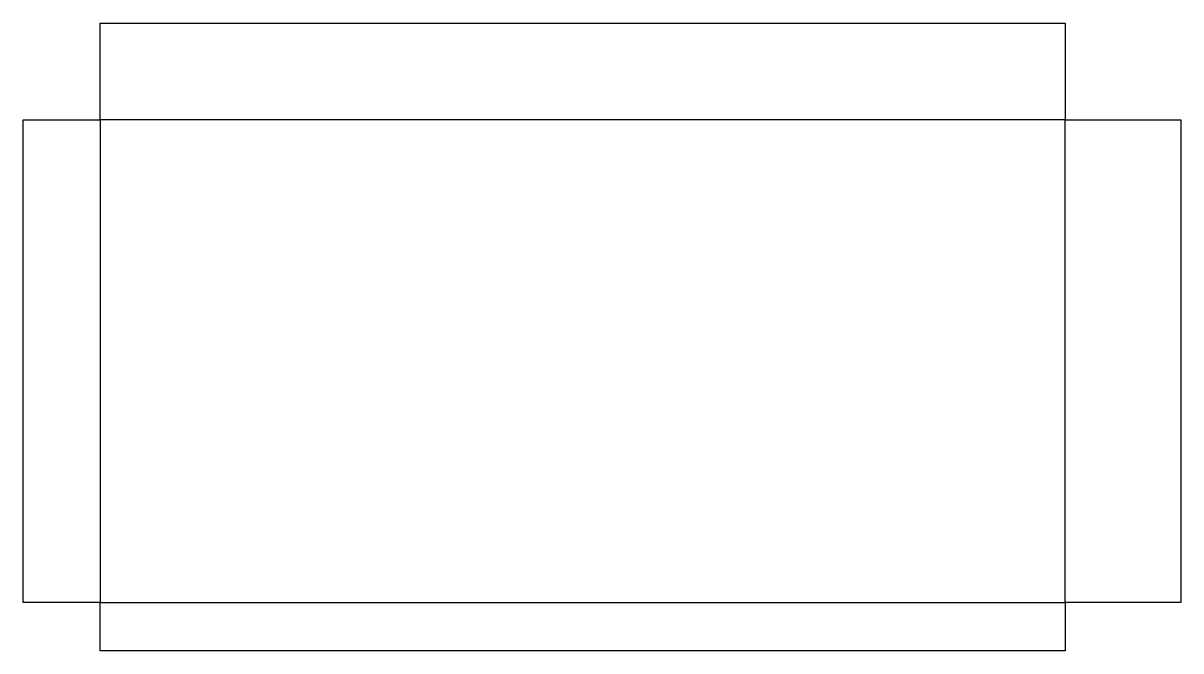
# Model space of a CAD drawing. Header units: metres. Extents: x -8 to 112, y -5 to 60.
import ezdxf

# ---------------------------------------------------------------- set-up
doc = ezdxf.new("R2010")
doc.units = ezdxf.units.M
doc.linetypes.add('DASHED', pattern=[0])
doc.layers.add('CUT', color=1, linetype='Continuous')
doc.layers.add('FOLDS', color=6, linetype='Continuous')

msp = doc.modelspace()

# ---------------------------------------------------------------- linework, layer by layer
at = {"layer": 'CUT'}
for points in [[(100, 50), (0, 50), (0, 60), (100, 60), (100, 50)], [(0, 50), (0, 0), (-8, 0), (-8, 50), (0, 50)], [(100, 0), (100, 50), (112, 50), (112, 0), (100, 0)], [(0, 0), (100, 0), (100, -5), (0, -5), (0, 0)]]:
    msp.add_lwpolyline(points, dxfattribs=at)
at = {"layer": 'FOLDS', "linetype": 'DASHED'}
for p, q in [((100, 50), (0, 50)), ((0, 50), (0, 0)), ((100, 0), (100, 50)), ((0, 0), (100, 0))]:
    msp.add_line(p, q, dxfattribs=at)

doc.saveas('drawing.dxf')
